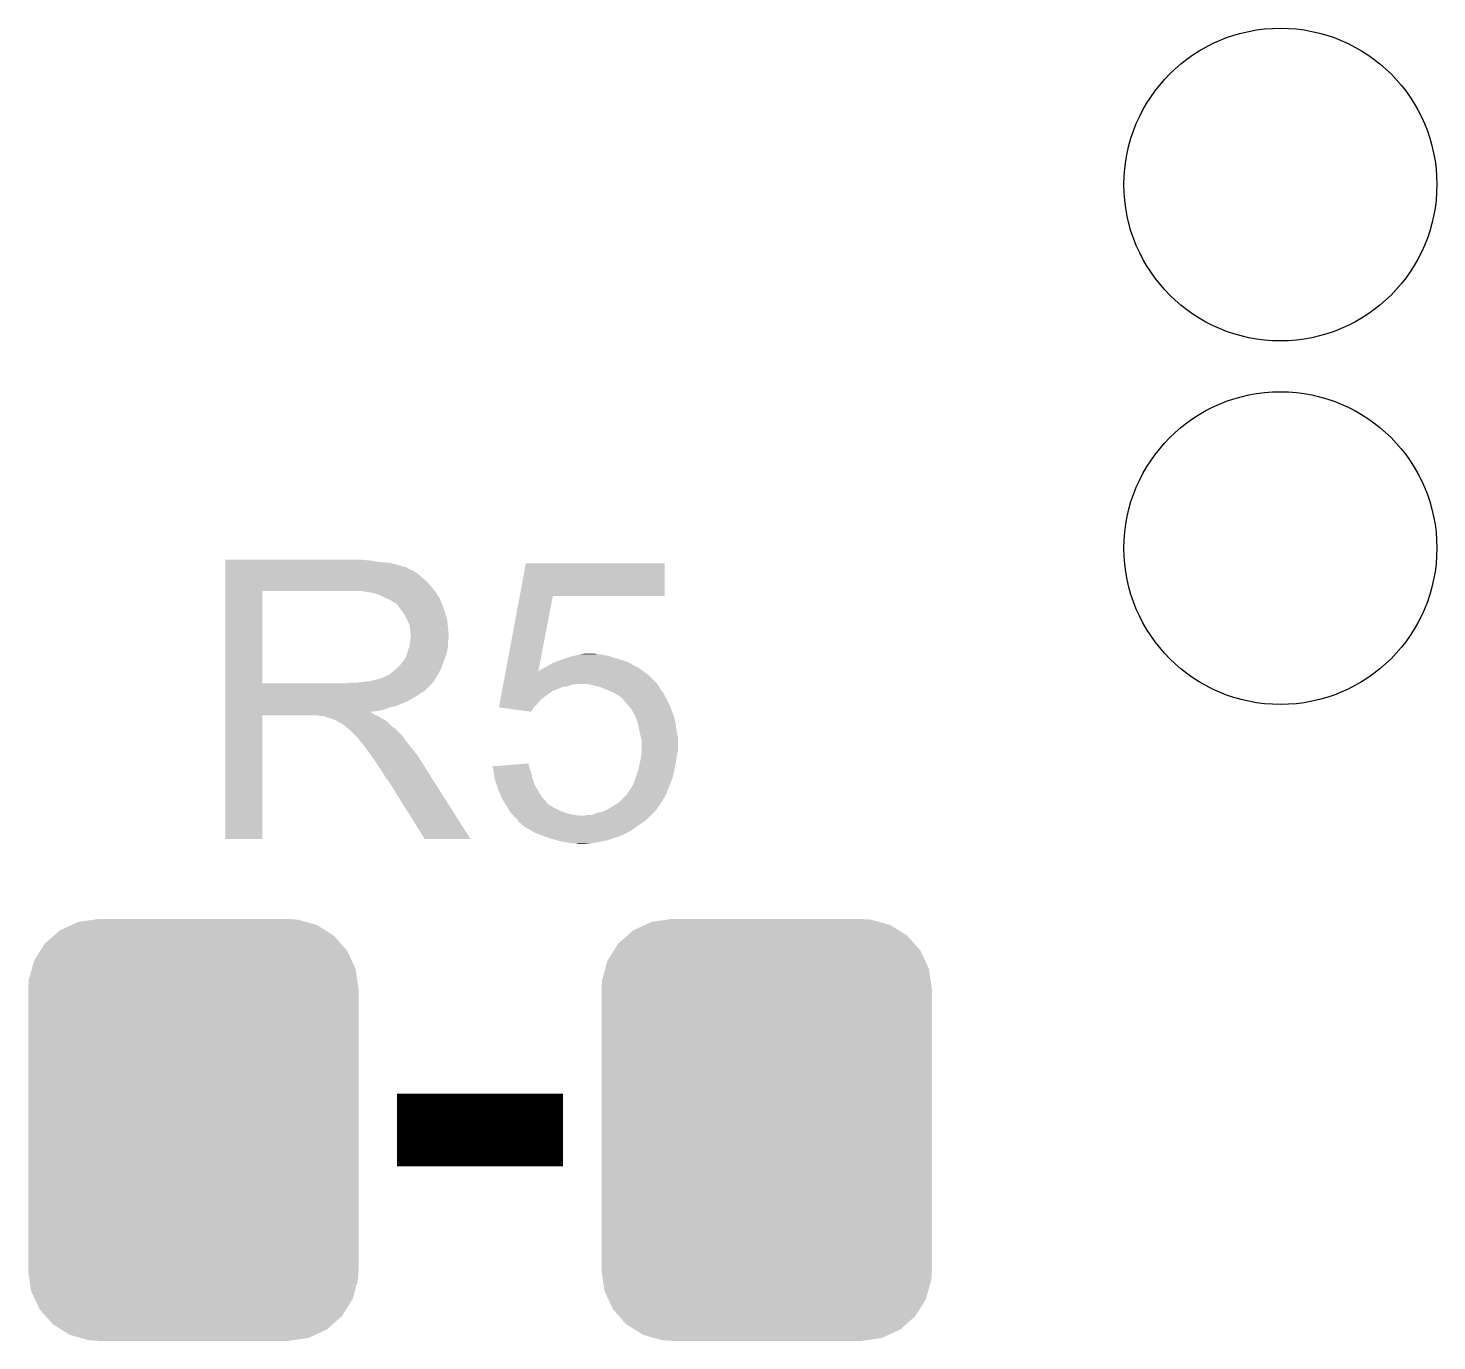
# Model space of a CAD drawing. Extents: x -1.4 to 24.2, y -3.9 to 53.4.
# Drawn here: x 4.519 to 9.436, y 19.837 to 24.422 of the extents above; entities that cross this region are included whole.
import ezdxf

# ---------------------------------------------------------------- set-up
doc = ezdxf.new("R2010")
doc.units = 0
doc.layers.get('0').update_dxf_attribs({"linetype": 'CONTINUOUS'})
doc.layers.add('SPECTRAL_CLICK_V100_GTO', color=11, linetype='CONTINUOUS')
doc.layers.add('SPECTRAL_CLICK_V100_GTS', color=8, linetype='CONTINUOUS')

# ---------------------------------------------------------------- blocks, each defined once
blk = doc.blocks.new('CUSTOM_59')
for points in [[(-0.486794, 0.678626), (-0.465932, 0.697008), (0.490572, 0.678626), (0.461224, 0.697008)], [(-0.465932, 0.697008), (-0.425122, 0.715892), (0.461224, 0.697008), (0.431072, 0.715892)], [(-0.425122, 0.715892), (-0.402214, 0.726492), (0.431072, 0.715892), (0.392864, 0.726492)], [(-0.402214, 0.726492), (-0.346074, 0.73466), (0.392864, 0.726492), (0.36342, 0.73466)], [(-0.346074, 0.73466), (-0.33274, 0.7366), (0.36342, 0.73466), (0.33274, 0.7366)], [(-0.53404, 0.625952), (-0.518606, 0.650592), (0.536988, 0.625952), (0.515276, 0.650592)], [(-0.518606, 0.650592), (-0.486794, 0.678626), (0.515276, 0.650592), (0.490572, 0.678626)], [(-0.563878, 0.562234), (-0.555872, 0.591092), (0.566472, 0.562234), (0.55312, 0.591092)], [(-0.555872, 0.591092), (-0.53404, 0.625952), (0.55312, 0.591092), (0.536988, 0.625952)], [(-0.57464, 0.52344), (-0.563878, 0.562234), (0.572118, 0.52344), (0.566472, 0.562234)], [(-0.57658, 0.49276), (-0.57464, 0.52344), (0.57658, 0.49276), (0.572118, 0.52344)], [(-0.57658, -0.49276), (-0.57658, 0.49276), (0.57658, -0.49276), (0.57658, 0.49276)], [(-0.572116, -0.52344), (-0.57658, -0.49276), (0.57464, -0.52344), (0.57658, -0.49276)], [(-0.566472, -0.562234), (-0.572116, -0.52344), (0.563876, -0.562234), (0.57464, -0.52344)], [(-0.553118, -0.591092), (-0.566472, -0.562234), (0.555872, -0.591092), (0.563876, -0.562234)], [(-0.536988, -0.625952), (-0.553118, -0.591092), (0.534038, -0.625952), (0.555872, -0.591092)], [(-0.515274, -0.650592), (-0.536988, -0.625952), (0.518606, -0.650592), (0.534038, -0.625952)], [(-0.490572, -0.678626), (-0.515274, -0.650592), (0.486792, -0.678626), (0.518606, -0.650592)], [(-0.461222, -0.697008), (-0.490572, -0.678626), (0.465932, -0.697008), (0.486792, -0.678626)], [(-0.431072, -0.715892), (-0.461222, -0.697008), (0.42512, -0.715892), (0.465932, -0.697008)], [(-0.392862, -0.726492), (-0.431072, -0.715892), (0.402214, -0.726492), (0.42512, -0.715892)], [(-0.36342, -0.73466), (-0.392862, -0.726492), (0.346072, -0.73466), (0.402214, -0.726492)], [(-0.33274, -0.7366), (-0.36342, -0.73466), (0.33274, -0.7366), (0.346072, -0.73466)]]:
    blk.add_solid(points)
blk = doc.blocks.new('ROUND_31')
blk.add_circle((0, 0), 0.5461)

msp = doc.modelspace()

# ---------------------------------------------------------------- linework, layer by layer
at = {"layer": 'SPECTRAL_CLICK_V100_GTO', "const_width": 0.254}
msp.add_lwpolyline([(5.80644, 20.574), (6.38556, 20.574)], dxfattribs=at)
at = {"layer": 'SPECTRAL_CLICK_V100_GTO'}
for points in [[(5.20702, 22.56282), (5.207022, 22.56536), (5.71246, 22.56282), (5.68452, 22.56536)], [(5.20702, 22.55774), (5.20702, 22.56282), (5.742938, 22.55774), (5.71246, 22.56282)], [(5.20702, 22.5552), (5.20702, 22.55774), (5.7785, 22.5552), (5.742938, 22.55774)], [(5.20702, 22.54758), (5.20702, 22.5552), (5.808978, 22.54758), (5.7785, 22.5552)], [(5.20702, 22.5425), (5.20702, 22.54758), (5.824222, 22.5425), (5.808978, 22.54758)], [(5.20702, 22.53996), (5.20702, 22.5425), (5.836922, 22.53996), (5.824222, 22.5425)], [(5.20702, 22.539938), (5.20702, 22.53996), (5.83946, 22.539938), (5.836922, 22.53996)], [(5.20702, 22.537414), (5.20702, 22.539938), (5.839474, 22.537414), (5.83946, 22.539938)], [(5.20702, 22.53234), (5.20702, 22.537414), (5.84962, 22.53234), (5.839474, 22.537414)], [(5.20702, 22.527258), (5.20702, 22.53234), (5.862322, 22.527258), (5.84962, 22.53234)], [(5.20702, 22.5171), (5.20702, 22.527258), (5.87756, 22.5171), (5.862322, 22.527258)], [(6.234674, 22.43836), (6.256032, 22.552638), (6.741138, 22.43836), (6.74116, 22.552638)], [(6.256032, 22.552638), (6.256038, 22.55266), (6.74116, 22.552638), (6.256038, 22.55266)], [(5.207018, 22.468842), (5.20702, 22.48916), (5.92836, 22.468842), (5.910582, 22.48916)], [(5.20702, 22.5044), (5.20702, 22.5171), (5.8928, 22.5044), (5.87756, 22.5171)], [(5.20702, 22.48916), (5.20702, 22.5044), (5.910582, 22.48916), (5.8928, 22.5044)], [(5.207012, 22.133582), (5.207018, 22.45612), (5.33654, 22.133582), (5.336542, 22.45612)], [(5.207018, 22.45614), (5.207018, 22.468842), (5.938238, 22.45614), (5.92836, 22.468842)], [(5.207018, 22.45612), (5.207018, 22.45614), (5.336542, 22.45612), (5.64388, 22.45614)], [(5.715002, 22.45106), (5.681982, 22.45614), (5.942188, 22.45106), (5.938238, 22.45614)], [(5.733642, 22.445976), (5.715002, 22.45106), (5.94614, 22.445976), (5.942188, 22.45106)], [(5.74294, 22.44344), (5.733642, 22.445976), (5.946144, 22.44344), (5.94614, 22.445976)], [(5.742952, 22.443434), (5.74294, 22.44344), (5.946144, 22.443434), (5.946144, 22.44344)], [(5.76326, 22.43328), (5.742952, 22.443434), (5.95376, 22.43328), (5.946144, 22.443434)], [(5.78104, 22.42566), (5.76326, 22.43328), (5.956808, 22.42566), (5.95376, 22.43328)], [(5.78951, 22.42058), (5.78104, 22.42566), (5.95884, 22.42058), (5.956808, 22.42566)], [(6.185776, 22.176746), (6.23467, 22.438342), (6.299694, 22.176746), (6.349996, 22.438342)], [(6.23467, 22.438342), (6.234674, 22.43836), (6.349996, 22.438342), (6.741138, 22.43836)], [(5.79374, 22.418042), (5.78951, 22.42058), (5.959928, 22.418042), (5.95884, 22.42058)], [(5.801364, 22.41296), (5.79374, 22.418042), (5.962106, 22.41296), (5.959928, 22.418042)], [(5.803904, 22.412952), (5.801364, 22.41296), (5.96211, 22.412952), (5.962106, 22.41296)], [(5.81152, 22.4028), (5.803904, 22.412952), (5.96646, 22.4028), (5.96211, 22.412952)], [(5.81914, 22.39264), (5.81152, 22.4028), (5.969848, 22.39264), (5.96646, 22.4028)], [(5.828212, 22.37994), (5.81914, 22.39264), (5.97408, 22.37994), (5.969848, 22.39264)], [(5.83184, 22.374858), (5.828212, 22.37994), (5.975606, 22.374858), (5.97408, 22.37994)], [(5.842, 22.354538), (5.83184, 22.374858), (5.9817, 22.354538), (5.975606, 22.374858)], [(5.84962, 22.339296), (5.842, 22.354538), (5.983226, 22.339296), (5.9817, 22.354538)], [(5.851072, 22.32914), (5.84962, 22.339296), (5.98424, 22.32914), (5.983226, 22.339296)], [(5.85216, 22.321518), (5.851072, 22.32914), (5.984876, 22.321518), (5.98424, 22.32914)], [(5.849618, 22.263098), (5.85252, 22.283416), (5.98424, 22.263098), (5.98424, 22.283416)], [(5.852162, 22.308818), (5.85216, 22.321518), (5.985934, 22.308818), (5.984876, 22.321518)], [(5.8547, 22.301196), (5.852162, 22.308818), (5.98657, 22.301196), (5.985934, 22.308818)], [(5.85252, 22.283416), (5.853246, 22.288496), (5.98424, 22.283416), (5.986778, 22.288496)], [(5.853246, 22.288496), (5.8547, 22.29866), (5.986778, 22.288496), (5.986778, 22.29866)], [(5.8547, 22.298662), (5.8547, 22.301196), (5.98678, 22.298662), (5.98657, 22.301196)], [(5.8547, 22.29866), (5.8547, 22.298662), (5.986778, 22.29866), (5.98678, 22.298662)], [(5.836918, 22.224998), (5.841998, 22.237698), (5.974538, 22.224998), (5.979156, 22.237698)], [(5.841998, 22.2377), (5.84454, 22.250398), (5.979158, 22.2377), (5.981698, 22.250398)], [(5.841998, 22.237698), (5.841998, 22.2377), (5.979156, 22.237698), (5.979158, 22.2377)], [(5.84454, 22.250398), (5.849618, 22.263098), (5.981698, 22.250398), (5.98424, 22.263098)], [(6.405884, 22.225), (6.4135, 22.227538), (6.55828, 22.225), (6.550666, 22.227538)], [(6.4135, 22.227538), (6.424502, 22.230078), (6.550666, 22.227538), (6.543042, 22.230078)], [(6.424502, 22.230078), (6.435516, 22.23262), (6.543042, 22.230078), (6.5278, 22.23262)], [(6.435516, 22.23262), (6.44652, 22.23516), (6.5278, 22.23262), (6.515102, 22.23516)], [(6.44652, 22.23516), (6.464302, 22.2377), (6.504942, 22.23516), (6.494782, 22.2377)], [(5.778498, 22.164038), (5.800722, 22.181818), (5.948468, 22.164038), (5.95884, 22.181818)], [(5.800722, 22.181818), (5.803898, 22.184358), (5.95884, 22.181818), (5.959762, 22.184358)], [(5.803898, 22.184358), (5.8166, 22.19706), (5.959762, 22.184358), (5.96438, 22.19706)], [(5.8166, 22.19706), (5.826758, 22.209758), (5.96438, 22.19706), (5.968998, 22.209758)], [(5.826758, 22.209758), (5.829298, 22.2123), (5.968998, 22.209758), (5.969922, 22.2123)], [(5.829298, 22.2123), (5.83184, 22.217378), (5.969922, 22.2123), (5.971768, 22.217378)], [(5.83184, 22.217378), (5.836918, 22.224998), (5.971768, 22.217378), (5.974538, 22.224998)], [(6.301746, 22.176746), (6.306824, 22.18182), (6.66495, 22.176746), (6.657846, 22.18182)], [(6.306824, 22.18182), (6.314444, 22.184362), (6.657846, 22.18182), (6.654288, 22.184362)], [(6.314444, 22.184362), (6.322058, 22.189438), (6.654288, 22.184362), (6.64718, 22.189438)], [(6.322058, 22.189438), (6.322062, 22.18944), (6.64718, 22.189438), (6.647178, 22.18944)], [(6.322062, 22.18944), (6.33222, 22.19452), (6.647178, 22.18944), (6.63702, 22.19452)], [(6.33222, 22.19452), (6.341364, 22.1996), (6.63702, 22.19452), (6.62686, 22.1996)], [(6.341364, 22.1996), (6.355082, 22.20722), (6.62686, 22.1996), (6.613528, 22.20722)], [(6.355082, 22.20722), (6.362066, 22.20976), (6.613528, 22.20722), (6.609082, 22.20976)], [(6.362066, 22.20976), (6.376034, 22.21484), (6.609082, 22.20976), (6.5913, 22.21484)], [(6.376034, 22.21484), (6.38302, 22.21738), (6.5913, 22.21484), (6.583046, 22.21738)], [(6.38302, 22.21738), (6.405884, 22.225), (6.583046, 22.21738), (6.55828, 22.225)], [(5.207012, 22.13356), (5.207012, 22.133582), (5.626098, 22.13356), (5.33654, 22.133582)], [(5.207012, 22.123394), (5.207012, 22.13356), (5.9182, 22.123394), (5.92836, 22.13356)], [(5.626098, 22.13356), (5.643864, 22.136098), (5.92836, 22.13356), (5.930898, 22.136098)], [(5.643864, 22.136098), (5.64388, 22.1361), (5.930898, 22.136098), (5.930898, 22.1361)], [(5.664198, 22.1361), (5.709918, 22.14118), (5.930898, 22.1361), (5.934286, 22.14118)], [(5.709918, 22.14118), (5.750558, 22.15134), (5.934286, 22.14118), (5.941062, 22.15134)], [(5.753096, 22.15134), (5.760716, 22.156418), (5.941062, 22.15134), (5.944024, 22.156418)], [(5.760716, 22.156418), (5.768338, 22.15896), (5.944024, 22.156418), (5.945506, 22.15896)], [(5.768338, 22.15896), (5.778498, 22.164038), (5.945506, 22.15896), (5.948468, 22.164038)], [(6.176756, 22.128478), (6.17723, 22.13102), (6.416038, 22.128478), (6.431278, 22.13102)], [(6.17723, 22.13102), (6.177704, 22.133558), (6.715124, 22.13102), (6.71322, 22.133558)], [(6.177704, 22.133558), (6.183402, 22.164038), (6.71322, 22.133558), (6.682742, 22.164038)], [(6.183402, 22.164038), (6.185342, 22.174424), (6.682742, 22.164038), (6.668202, 22.174424)], [(6.185342, 22.174424), (6.185772, 22.176718), (6.29924, 22.174424), (6.2992, 22.176718)], [(6.185772, 22.176718), (6.185776, 22.176746), (6.300592, 22.176718), (6.301746, 22.176746)], [(6.299686, 22.176696), (6.2992, 22.176718), (6.299686, 22.176696), (6.300592, 22.176718)], [(6.29924, 22.174424), (6.299686, 22.176696), (6.668202, 22.174424), (6.66502, 22.176696)], [(6.299686, 22.176696), (6.299694, 22.176746), (6.66502, 22.176696), (6.66495, 22.176746)], [(6.48462, 22.12848), (6.469378, 22.13102), (6.71703, 22.12848), (6.715124, 22.13102)], [(6.504948, 22.123398), (6.48462, 22.12848), (6.72084, 22.123398), (6.71703, 22.12848)], [(5.20701, 22.12086), (5.207012, 22.123394), (5.918178, 22.12086), (5.9182, 22.123394)], [(5.20701, 22.120854), (5.20701, 22.12086), (5.915654, 22.120854), (5.918178, 22.12086)], [(5.20701, 22.105618), (5.20701, 22.120854), (5.900416, 22.105618), (5.915654, 22.120854)], [(5.20701, 22.100538), (5.20701, 22.105618), (5.89026, 22.100538), (5.900416, 22.105618)], [(5.20701, 22.092918), (5.20701, 22.100538), (5.880098, 22.092918), (5.89026, 22.100538)], [(5.20701, 22.07768), (5.20701, 22.092918), (5.8547, 22.07768), (5.880098, 22.092918)], [(6.166786, 22.075138), (6.168686, 22.0853), (6.306818, 22.075138), (6.31952, 22.0853)], [(6.168686, 22.0853), (6.171534, 22.100538), (6.31952, 22.0853), (6.33984, 22.100538)], [(6.171534, 22.100538), (6.172008, 22.103074), (6.33984, 22.100538), (6.344906, 22.103074)], [(6.172008, 22.103074), (6.17248, 22.105604), (6.344906, 22.103074), (6.34492, 22.105604)], [(6.17248, 22.105604), (6.173908, 22.11324), (6.34492, 22.105604), (6.36524, 22.11324)], [(6.173908, 22.11324), (6.175332, 22.120858), (6.36524, 22.11324), (6.383018, 22.120858)], [(6.175332, 22.120858), (6.175806, 22.1234), (6.383018, 22.120858), (6.400798, 22.1234)], [(6.175806, 22.1234), (6.176756, 22.128478), (6.400798, 22.1234), (6.416038, 22.128478)], [(6.515098, 22.12086), (6.504948, 22.123398), (6.72211, 22.12086), (6.72084, 22.123398)], [(6.53415, 22.11324), (6.515098, 22.12086), (6.72592, 22.11324), (6.72211, 22.12086)], [(6.5405, 22.1107), (6.53415, 22.11324), (6.727954, 22.1107), (6.72592, 22.11324)], [(6.563358, 22.10054), (6.5405, 22.1107), (6.736082, 22.10054), (6.727954, 22.1107)], [(6.563362, 22.100538), (6.563358, 22.10054), (6.736082, 22.100538), (6.736082, 22.10054)], [(6.581138, 22.090382), (6.563362, 22.100538), (6.74116, 22.090382), (6.736082, 22.100538)], [(6.593838, 22.080222), (6.581138, 22.090382), (6.74624, 22.080222), (6.74116, 22.090382)], [(6.598916, 22.072608), (6.593838, 22.080222), (6.750048, 22.072608), (6.74624, 22.080222)], [(5.207008, 22.031958), (5.20701, 22.034466), (5.715004, 22.031958), (5.712492, 22.034466)], [(5.207008, 22.029418), (5.207008, 22.031958), (5.720082, 22.029418), (5.715004, 22.031958)], [(5.20701, 22.07006), (5.20701, 22.07768), (5.83946, 22.07006), (5.8547, 22.07768)], [(5.20701, 22.05482), (5.20701, 22.07006), (5.803898, 22.05482), (5.83946, 22.07006)], [(5.20701, 22.049738), (5.20701, 22.05482), (5.781038, 22.049738), (5.803898, 22.05482)], [(5.20701, 22.04212), (5.20701, 22.049738), (5.760718, 22.04212), (5.781038, 22.049738)], [(5.20701, 22.03704), (5.20701, 22.04212), (5.737858, 22.03704), (5.760718, 22.04212)], [(5.20701, 22.034466), (5.20701, 22.03704), (5.712492, 22.034466), (5.737858, 22.03704)], [(6.162044, 22.049762), (6.164412, 22.06244), (6.283982, 22.049762), (6.29666, 22.06244)], [(6.162206, 22.04974), (6.162044, 22.049762), (6.28396, 22.04974), (6.283982, 22.049762)], [(6.273788, 22.034502), (6.162206, 22.04974), (6.273788, 22.034502), (6.28396, 22.04974)], [(6.164412, 22.06244), (6.166786, 22.075138), (6.29666, 22.06244), (6.306818, 22.075138)], [(6.601438, 22.0726), (6.598916, 22.072608), (6.750052, 22.0726), (6.750048, 22.072608)], [(6.60146, 22.070066), (6.601438, 22.0726), (6.751318, 22.070066), (6.750052, 22.0726)], [(6.61501, 22.05482), (6.60146, 22.070066), (6.75894, 22.05482), (6.751318, 22.070066)], [(6.621778, 22.047202), (6.61501, 22.05482), (6.761798, 22.047202), (6.75894, 22.05482)], [(6.63702, 22.021802), (6.621778, 22.047202), (6.771322, 22.021802), (6.761798, 22.047202)], [(5.207, 21.590022), (5.207008, 22.021778), (5.336518, 21.590022), (5.33654, 22.021778)], [(5.207008, 22.02434), (5.207008, 22.029418), (5.7277, 22.02434), (5.720082, 22.029418)], [(5.207008, 22.0218), (5.207008, 22.02434), (5.734052, 22.0218), (5.7277, 22.02434)], [(5.207008, 22.021778), (5.207008, 22.0218), (5.33654, 22.021778), (5.529578, 22.0218)], [(5.539738, 22.01926), (5.529578, 22.0218), (5.740402, 22.01926), (5.734052, 22.0218)], [(5.554974, 22.016726), (5.552434, 22.01926), (5.744626, 22.016726), (5.740402, 22.01926)], [(5.557516, 22.01672), (5.554974, 22.016726), (5.744636, 22.01672), (5.744626, 22.016726)], [(5.587998, 22.00656), (5.557516, 22.01672), (5.761568, 22.00656), (5.744636, 22.01672)], [(5.593078, 22.00402), (5.587998, 22.00656), (5.7658, 22.00402), (5.761568, 22.00656)], [(5.598158, 22.00148), (5.593078, 22.00402), (5.768976, 22.00148), (5.7658, 22.00402)], [(5.605778, 21.996402), (5.598158, 22.00148), (5.775324, 21.996402), (5.768976, 22.00148)], [(5.610856, 21.993862), (5.605778, 21.996402), (5.778498, 21.993862), (5.775324, 21.996402)], [(5.613394, 21.99386), (5.610856, 21.993862), (5.7785, 21.99386), (5.778498, 21.993862)], [(5.61594, 21.991322), (5.613394, 21.99386), (5.781038, 21.991322), (5.7785, 21.99386)], [(5.6261, 21.9837), (5.61594, 21.991322), (5.78866, 21.9837), (5.781038, 21.991322)], [(5.629276, 21.98116), (5.6261, 21.9837), (5.7912, 21.98116), (5.78866, 21.9837)], [(5.635628, 21.976078), (5.629276, 21.98116), (5.798822, 21.976078), (5.7912, 21.98116)], [(6.639792, 22.014178), (6.63702, 22.021802), (6.77418, 22.014178), (6.771322, 22.021802)], [(6.647178, 21.99386), (6.639792, 22.014178), (6.77926, 21.99386), (6.77418, 22.014178)], [(6.64718, 21.993858), (6.647178, 21.99386), (6.77926, 21.993858), (6.77926, 21.99386)], [(6.65226, 21.96846), (6.64718, 21.993858), (6.7818, 21.96846), (6.77926, 21.993858)], [(5.638798, 21.973542), (5.635628, 21.976078), (5.801358, 21.973542), (5.798822, 21.976078)], [(5.661662, 21.950678), (5.638798, 21.973542), (5.82422, 21.950678), (5.801358, 21.973542)], [(5.669278, 21.94306), (5.661662, 21.950678), (5.829936, 21.94306), (5.82422, 21.950678)], [(5.676898, 21.9329), (5.669278, 21.94306), (5.837556, 21.9329), (5.829936, 21.94306)], [(5.67817, 21.93036), (5.676898, 21.9329), (5.83946, 21.93036), (5.837556, 21.9329)], [(6.65734, 21.9456), (6.65226, 21.96846), (6.78688, 21.9456), (6.7818, 21.96846)], [(6.657342, 21.945598), (6.65734, 21.9456), (6.78688, 21.945598), (6.78688, 21.9456)], [(6.65988, 21.935442), (6.657342, 21.945598), (6.78688, 21.935442), (6.78688, 21.945598)], [(6.65988, 21.897338), (6.65988, 21.935442), (6.78688, 21.897338), (6.78688, 21.935442)], [(5.679434, 21.927834), (5.67817, 21.93036), (5.841426, 21.927834), (5.83946, 21.93036)], [(5.68197, 21.92782), (5.679434, 21.927834), (5.841436, 21.92782), (5.841426, 21.927834)], [(5.697216, 21.9075), (5.68197, 21.92782), (5.85724, 21.9075), (5.841436, 21.92782)], [(5.71246, 21.88718), (5.697216, 21.9075), (5.873496, 21.88718), (5.85724, 21.9075)], [(5.715848, 21.882098), (5.71246, 21.88718), (5.87756, 21.882098), (5.873496, 21.88718)], [(6.657702, 21.87448), (6.659516, 21.88718), (6.7818, 21.87448), (6.78434, 21.88718)], [(6.659516, 21.88718), (6.65988, 21.889722), (6.78434, 21.88718), (6.784974, 21.889722)], [(6.65988, 21.889722), (6.65988, 21.897338), (6.784974, 21.889722), (6.78688, 21.897338)], [(5.734474, 21.85416), (5.715848, 21.882098), (5.89534, 21.85416), (5.87756, 21.882098)], [(5.74294, 21.84146), (5.734474, 21.85416), (5.903398, 21.84146), (5.89534, 21.85416)], [(5.75564, 21.823682), (5.74294, 21.84146), (5.914678, 21.823682), (5.903398, 21.84146)], [(6.139186, 21.843976), (6.171208, 21.846538), (6.267036, 21.843976), (6.266182, 21.846538)], [(6.14426, 21.82368), (6.139186, 21.843976), (6.273798, 21.82368), (6.267036, 21.843976)], [(6.171208, 21.846538), (6.26618, 21.854136), (6.266182, 21.846538), (6.26618, 21.854136)], [(6.639558, 21.805898), (6.64972, 21.836382), (6.769098, 21.805898), (6.77563, 21.836382)], [(6.64972, 21.836382), (6.650808, 21.84146), (6.77563, 21.836382), (6.77672, 21.84146)], [(6.650808, 21.84146), (6.654074, 21.8567), (6.77672, 21.84146), (6.77926, 21.8567)], [(6.654074, 21.8567), (6.65734, 21.87194), (6.77926, 21.8567), (6.781436, 21.87194)], [(6.65734, 21.87194), (6.657702, 21.87448), (6.781436, 21.87194), (6.7818, 21.87448)], [(5.7658, 21.805898), (5.75564, 21.823682), (5.925962, 21.805898), (5.914678, 21.823682)], [(5.768338, 21.800826), (5.7658, 21.805898), (5.92918, 21.800826), (5.925962, 21.805898)], [(5.773414, 21.798282), (5.768338, 21.800826), (5.930794, 21.798282), (5.92918, 21.800826)], [(5.775962, 21.7932), (5.773414, 21.798282), (5.934018, 21.7932), (5.930794, 21.798282)], [(5.902958, 21.59001), (5.775962, 21.7932), (6.062934, 21.59001), (5.934018, 21.7932)], [(6.146518, 21.803362), (6.14426, 21.82368), (6.27888, 21.803362), (6.273798, 21.82368)], [(6.1468, 21.800822), (6.146518, 21.803362), (6.279728, 21.800822), (6.27888, 21.803362)], [(6.153576, 21.780498), (6.1468, 21.800822), (6.2865, 21.780498), (6.279728, 21.800822)], [(6.63194, 21.78304), (6.639558, 21.805898), (6.759954, 21.78304), (6.769098, 21.805898)], [(6.1595, 21.76272), (6.153576, 21.780498), (6.296378, 21.76272), (6.2865, 21.780498)], [(6.161678, 21.75764), (6.1595, 21.76272), (6.2992, 21.75764), (6.296378, 21.76272)], [(6.170388, 21.737318), (6.161678, 21.75764), (6.3119, 21.737318), (6.2992, 21.75764)], [(6.17474, 21.72716), (6.170388, 21.737318), (6.32079, 21.72716), (6.3119, 21.737318)], [(6.592826, 21.7297), (6.598928, 21.73732), (6.73608, 21.7297), (6.740434, 21.73732)], [(6.598928, 21.73732), (6.60146, 21.737342), (6.740434, 21.73732), (6.740446, 21.737342)], [(6.60146, 21.737342), (6.601474, 21.739866), (6.740446, 21.737342), (6.741888, 21.739866)], [(6.601474, 21.739866), (6.606542, 21.742406), (6.741888, 21.739866), (6.74334, 21.742406)], [(6.606542, 21.742406), (6.609078, 21.747478), (6.74334, 21.742406), (6.74624, 21.747478)], [(6.609078, 21.747478), (6.609082, 21.747482), (6.74624, 21.747478), (6.74624, 21.747482)], [(6.609082, 21.747482), (6.61924, 21.76272), (6.74624, 21.747482), (6.751954, 21.76272)], [(6.61924, 21.76272), (6.622414, 21.7678), (6.751954, 21.76272), (6.75386, 21.7678)], [(6.622414, 21.7678), (6.63194, 21.78304), (6.75386, 21.7678), (6.759954, 21.78304)], [(6.181516, 21.717), (6.17474, 21.72716), (6.329678, 21.717), (6.32079, 21.72716)], [(6.184902, 21.71192), (6.181516, 21.717), (6.33476, 21.71192), (6.329678, 21.717)], [(6.186428, 21.709378), (6.184902, 21.71192), (6.337302, 21.709378), (6.33476, 21.71192)], [(6.190998, 21.70176), (6.186428, 21.709378), (6.35, 21.70176), (6.337302, 21.709378)], [(6.200138, 21.686522), (6.190998, 21.70176), (6.380478, 21.686522), (6.35, 21.70176)], [(6.20014, 21.68652), (6.200138, 21.686522), (6.380482, 21.68652), (6.380478, 21.686522)], [(6.205858, 21.6789), (6.20014, 21.68652), (6.403342, 21.6789), (6.380482, 21.68652)], [(6.504942, 21.68144), (6.527802, 21.68652), (6.70052, 21.68144), (6.7056, 21.68652)], [(6.527802, 21.68652), (6.53694, 21.691598), (6.7056, 21.68652), (6.710678, 21.691598)], [(6.53694, 21.691598), (6.55066, 21.69922), (6.710678, 21.691598), (6.71612, 21.69922)], [(6.55066, 21.69922), (6.567596, 21.709382), (6.71612, 21.69922), (6.72338, 21.709382)], [(6.567596, 21.709382), (6.57606, 21.71446), (6.72338, 21.709382), (6.726554, 21.71446)], [(6.57606, 21.71446), (6.588762, 21.724622), (6.726554, 21.71446), (6.732904, 21.724622)], [(6.588762, 21.724622), (6.592826, 21.7297), (6.732904, 21.724622), (6.73608, 21.7297)], [(6.20776, 21.676362), (6.205858, 21.6789), (6.414764, 21.676362), (6.403342, 21.6789)], [(6.210302, 21.67382), (6.20776, 21.676362), (6.426202, 21.67382), (6.414764, 21.676362)], [(6.212842, 21.67128), (6.210302, 21.67382), (6.454138, 21.67128), (6.426202, 21.67382)], [(6.228076, 21.656042), (6.212842, 21.67128), (6.675122, 21.656042), (6.69036, 21.67128)], [(6.228926, 21.6535), (6.228076, 21.656042), (6.67258, 21.6535), (6.675122, 21.656042)], [(6.230616, 21.648436), (6.228926, 21.6535), (6.664984, 21.648436), (6.67258, 21.6535)], [(6.233154, 21.64842), (6.230616, 21.648436), (6.66496, 21.64842), (6.664984, 21.648436)], [(6.235702, 21.645878), (6.233154, 21.64842), (6.661146, 21.645878), (6.66496, 21.64842)], [(6.250942, 21.63318), (6.235702, 21.645878), (6.6421, 21.63318), (6.661146, 21.645878)], [(6.454138, 21.67128), (6.461764, 21.671282), (6.69036, 21.67128), (6.690362, 21.671282)], [(6.461764, 21.671282), (6.466844, 21.67382), (6.690362, 21.671282), (6.6929, 21.67382)], [(6.466844, 21.67382), (6.484624, 21.673822), (6.6929, 21.67382), (6.692902, 21.673822)], [(6.484624, 21.673822), (6.504942, 21.68144), (6.692902, 21.673822), (6.70052, 21.68144)], [(5.336518, 21.59), (5.207, 21.590022), (5.336518, 21.59), (5.336518, 21.590022)], [(6.06294, 21.59), (6.062934, 21.59001), (6.06294, 21.59), (5.902958, 21.59001)], [(6.273168, 21.620478), (6.250942, 21.63318), (6.62432, 21.620478), (6.6421, 21.63318)], [(6.286498, 21.61286), (6.273168, 21.620478), (6.610984, 21.61286), (6.62432, 21.620478)], [(6.292426, 21.61032), (6.286498, 21.61286), (6.606538, 21.61032), (6.610984, 21.61286)], [(6.304282, 21.60524), (6.292426, 21.61032), (6.595108, 21.60524), (6.606538, 21.61032)], [(6.318506, 21.60016), (6.304282, 21.60524), (6.58368, 21.60016), (6.595108, 21.60524)], [(6.33984, 21.59254), (6.318506, 21.60016), (6.56082, 21.59254), (6.58368, 21.60016)], [(6.36651, 21.58492), (6.33984, 21.59254), (6.53796, 21.58492), (6.56082, 21.59254)], [(6.375398, 21.58238), (6.36651, 21.58492), (6.52399, 21.58238), (6.53796, 21.58492)], [(6.40588, 21.5773), (6.375398, 21.58238), (6.49605, 21.5773), (6.52399, 21.58238)], [(6.418578, 21.57476), (6.40588, 21.5773), (6.482082, 21.57476), (6.49605, 21.5773)], [(6.441438, 21.57222), (6.431278, 21.57476), (6.454142, 21.57222), (6.482082, 21.57476)]]:
    msp.add_solid(points, dxfattribs=at)

# ---------------------------------------------------------------- block references
at = {"layer": 'SPECTRAL_CLICK_V100_GTS'}
for name, p in [('ROUND_31', (8.89, 23.876)), ('ROUND_31', (8.89, 22.606)), ('CUSTOM_59', (5.09524, 20.574)), ('CUSTOM_59', (7.09676, 20.574))]:
    msp.add_blockref(name, p, dxfattribs=at)

doc.saveas('drawing.dxf')
